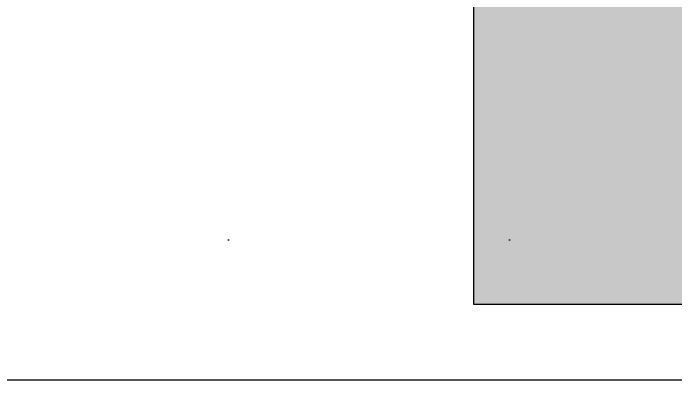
# Model space of a CAD drawing. Header units: inches. Extents: x 3 to 218426, y 2 to 56473.
# Drawn here: x 40586.1 to 41028.1, y 7407 to 7651.3 of the extents above; entities that cross this region are included whole.
import ezdxf

# ---------------------------------------------------------------- set-up
doc = ezdxf.new("R2010")
doc.units = ezdxf.units.IN
doc.header["$MEASUREMENT"] = 0
doc.linetypes.add('HIDDEN2', pattern=[0.1875, 0.125, -0.0625])
doc.layers.add('AS', color=8, linetype='HIDDEN2', lineweight=5)
doc.layers.add('tampak', color=7, linetype='Continuous')

# ---------------------------------------------------------------- blocks, each defined once
blk = doc.blocks.new('OUTDOOR')
at = {"layer": 'tampak', "transparency": 33554687}
h = blk.add_hatch(dxfattribs=at)
h.set_pattern_fill('DOTS', scale=3000)
h.set_pattern_definition([(0, (2854.53, 0), (93.75, 187.5), [0, -187.5])])
h.paths.add_polyline_path([(1832617.56, 55399.79), (1829266.1, 55399.79), (1829266.1, 55248.33), (1829016.1, 55248.33), (1827567.56, 55248.33), (1827567.56, 53294.79), (1827573.64, 53294.79), (1827573.64, 53188.33), (1828173.64, 53188.33), (1828173.64, 49758.33), (1828023.64, 49757.97), (1828023.64, 49756.87), (1827567.56, 49756.87), (1827567.56, 44386.87), (1833117.56, 44386.87), (1833054.49, 44637.17), (1832872.15, 44637.17), (1832872.25, 44636.45), (1832871.64, 44637.17), (1832617.56, 44637.17)])
h.paths.add_polyline_path([(1827765.96, 54105.94), (1828642.31, 54105.94), (1828642.31, 54329.46), (1827765.96, 54329.46)], flags=24)
h.paths.add_polyline_path([(1827819.18, 54370.2), (1828589.09, 54370.2), (1828589.09, 54593.73), (1827819.18, 54593.73)], flags=24)
blk.add_lwpolyline([(1829017.56, 62258.33), (1829017.56, 55248.33), (1827567.56, 55248.33), (1827567.56, 44386.87), (1833117.56, 44386.87)])
blk = doc.blocks.new('KOLOM')
at = {"layer": 'tampak', "transparency": 33554687}
h = blk.add_hatch(color=5, dxfattribs=at)
h.dxf.hatch_style = 1
h.paths.add_polyline_path([(1780621.98, 55617.67), (1780421.98, 55617.67), (1780421.98, 55217.67), (1780621.98, 55217.67)])
h.paths.add_polyline_path([(1780621.98, 52920.47), (1780421.98, 52920.47), (1780421.98, 52520.47), (1780621.98, 52520.47)])
h.paths.add_polyline_path([(1780621.98, 50225.87), (1780421.98, 50225.87), (1780421.98, 49825.87), (1780621.98, 49825.87)])
h.paths.add_polyline_path([(1780621.98, 47518.78), (1780421.98, 47518.78), (1780421.98, 47118.78), (1780621.98, 47118.78)])
h.paths.add_polyline_path([(1780621.98, 44836.68), (1780421.98, 44836.68), (1780421.98, 44436.68), (1780621.98, 44436.68)])
blk.add_lwpolyline([(1780422.2, 44837.17), (1780422.2, 44437.17), (1780622.2, 44437.17), (1780622.2, 44837.17), (1780422.2, 44837.17)])
blk = doc.blocks.new('GRID')
at = {"layer": 'AS', "ltscale": 1000}
blk.add_line((1814236.02, 44386.87), (1830263.03, 44386.87), dxfattribs=at)

msp = doc.modelspace()

# ---------------------------------------------------------------- block references
for name, p in [('GRID', (-1789169.87, -36979.91)), ('KOLOM', (-1739529.04, -36979.91)), ('OUTDOOR', (-1792024.41, -36979.91))]:
    msp.add_blockref(name, p)

doc.saveas('drawing.dxf')
